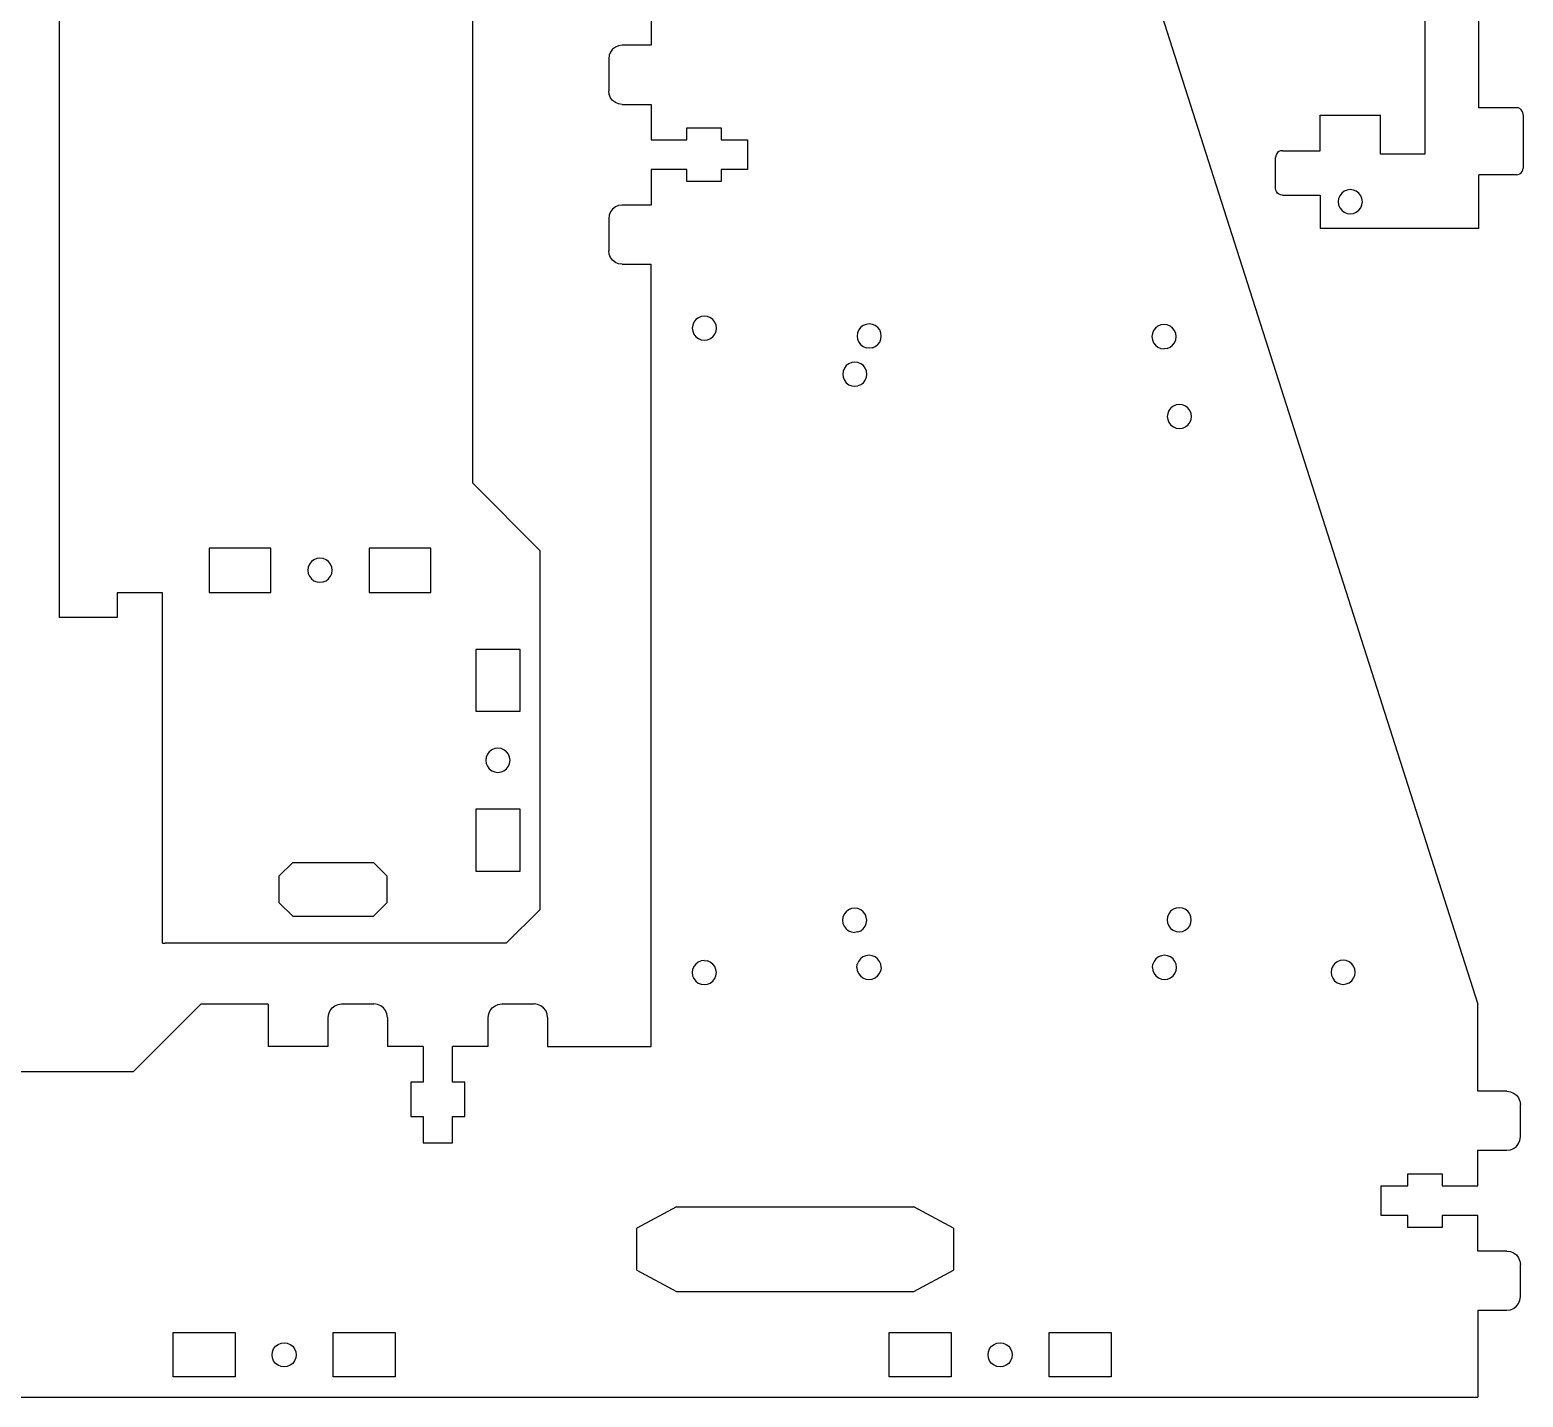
# Model space of a CAD drawing. Extents: x -2059 to 144, y -21 to 1016.
# Drawn here: x -80 to 142, y -21.2 to 182 of the extents above; entities that cross this region are included whole.
import ezdxf

# ---------------------------------------------------------------- set-up
doc = ezdxf.new("R2010")
doc.units = 0
doc.layers.get('0').update_dxf_attribs({"linetype": 'CONTINUOUS'})

msp = doc.modelspace()

# ---------------------------------------------------------------- linework, layer by layer
at = {"color": 2}
for points in [[(-14.129119, 114.646454), (-14.129119, 388.597729)], [(-75.628634, 370.633712), (-75.628634, 94.695658)], [(-4.129196, 104.666436), (-14.129119, 114.646454)], [(-4.129196, 104.666436), (-4.129196, 51.273374)], [(-66.978697, 98.379031), (-66.978697, 94.695658)], [(-60.228752, 98.379031), (-66.978697, 98.379031)], [(-60.228752, 46.292602), (-60.228752, 98.379031)], [(-66.978697, 94.695658), (-75.628634, 94.695658)], [(-4.129196, 51.273374), (-9.129147, 46.283362)], [(-60.228752, 46.292602), (-59.828758, 46.283395)], [(-9.129147, 46.283362), (-59.828758, 46.283362)]]:
    msp.add_lwpolyline(points, dxfattribs=at)
at = {"color": 5}
for points in [[(37.900065, 342.005545), (135.291025, 37.216036)], [(12.391964, 291.773524), (12.391964, 179.73059)], [(135.449945, 170.455332), (135.449945, 189.417349)], [(127.449992, 187.022163), (127.449992, 163.569124)], [(6.160164, 178.251167), (6.092022, 177.734569), (6.092022, 172.944173)], [(6.359966, 178.732568), (6.160164, 178.251167)], [(6.677801, 179.145966), (6.359966, 178.732568)], [(7.092007, 179.463156), (6.677801, 179.145966)], [(7.574367, 179.66256), (7.092007, 179.463156)], [(8.092002, 179.73059), (7.574367, 179.66256)], [(12.391964, 179.73059), (8.092002, 179.73059)], [(6.160164, 172.427575), (6.092022, 172.944173)], [(6.359966, 171.946177), (6.160164, 172.427575)], [(6.677801, 171.532776), (6.359966, 171.946177)], [(7.092007, 171.215586), (6.677801, 171.532776)], [(7.574367, 171.016182), (7.092007, 171.215586)], [(8.092002, 170.948154), (7.574367, 171.016182)], [(8.092002, 170.948154), (12.391964, 170.948154)], [(12.391964, 170.948154), (12.391964, 165.658766)], [(111.850099, 164.068132), (111.850099, 169.340088)], [(111.850099, 169.340088), (120.850042, 169.340088)], [(120.850042, 163.569124), (120.850042, 169.340088)], [(141.049908, 170.455332), (135.449945, 170.455332)], [(141.308698, 170.421321), (141.049908, 170.455332)], [(141.549888, 170.321629), (141.30872, 170.421321)], [(141.757002, 170.16302), (141.549888, 170.321629)], [(141.915924, 169.956323), (141.757002, 170.16302)], [(142.015811, 169.715633), (141.915924, 169.956323)], [(142.049867, 169.457335), (142.015811, 169.715633)], [(142.049867, 169.457335), (142.049867, 161.47331)], [(17.691915, 165.658766), (17.691915, 167.455178)], [(17.691915, 167.455178), (22.791893, 167.455178)], [(22.791893, 167.455178), (22.791893, 165.658766)], [(12.391964, 165.658766), (17.691915, 165.658766)], [(22.791893, 165.658766), (26.741863, 165.658766)], [(26.741863, 165.658766), (26.741863, 161.267561)], [(105.284233, 163.328433), (105.250178, 163.070112)], [(105.250178, 158.479322), (105.250178, 163.070112)], [(105.38412, 163.569124), (105.284233, 163.328433)], [(105.543045, 163.775823), (105.38412, 163.569124)], [(105.750157, 163.934429), (105.543045, 163.775823)], [(105.991324, 164.034121), (105.750157, 163.934429)], [(106.250164, 164.068132), (105.991324, 164.034121)], [(106.250164, 164.068132), (111.850099, 164.068132)], [(127.449992, 163.569124), (120.850042, 163.569124)], [(12.391964, 161.267561), (12.391964, 155.978152)], [(17.691915, 161.267561), (12.391964, 161.267561)], [(17.691915, 159.471152), (17.691915, 161.267561)], [(26.741863, 161.267561), (22.791893, 161.267561)], [(22.791893, 161.267561), (22.791893, 159.471152)], [(141.049908, 160.475316), (135.449945, 160.475316)], [(135.449945, 152.491314), (135.449945, 160.475316)], [(141.049908, 160.475316), (141.308698, 160.50933)], [(141.30872, 160.50933), (141.549888, 160.609019)], [(141.549888, 160.609019), (141.757002, 160.767628)], [(141.757002, 160.767628), (141.915899, 160.974302), (142.015811, 161.215012)], [(142.015811, 161.215012), (142.049867, 161.47331)], [(22.791893, 159.471152), (17.691915, 159.471152)], [(105.284233, 158.221027), (105.250178, 158.479322)], [(105.38412, 157.980311), (105.284233, 158.221027)], [(105.543045, 157.773611), (105.38412, 157.980311)], [(105.750157, 157.615005), (105.543045, 157.773611)], [(7.092007, 155.710743), (6.677801, 155.393527)], [(7.574367, 155.910148), (7.092007, 155.710743)], [(8.092002, 155.978152), (7.574367, 155.910148)], [(12.391964, 155.978152), (8.092002, 155.978152)], [(105.991324, 157.515313), (105.750157, 157.615005)], [(106.250164, 157.481328), (105.991324, 157.515313)], [(106.250164, 157.481328), (111.850099, 157.481328)], [(111.850099, 157.481328), (111.850099, 152.491314)], [(6.160164, 154.498751), (6.092022, 153.982133), (6.092022, 149.19176)], [(6.359966, 154.980156), (6.160164, 154.498751)], [(6.677801, 155.393527), (6.359966, 154.980156)], [(135.449922, 152.491314), (111.850099, 152.491314)], [(6.160164, 148.675139), (6.092022, 149.19176)], [(6.359966, 148.193738), (6.160164, 148.675139)], [(6.677801, 147.780363), (6.359966, 148.193738)], [(7.092007, 147.463173), (6.677801, 147.780363)], [(7.574367, 147.263769), (7.092007, 147.463173)], [(8.092002, 147.195742), (7.574367, 147.263769)], [(8.092002, 147.195742), (12.391964, 147.195742)], [(12.391964, 30.928622), (12.391964, 147.195742)], [(-64.550703, 27.236021), (-54.550776, 37.216036)], [(-44.550853, 37.216036), (-54.550776, 37.216036)], [(-44.550853, 37.216036), (-44.550853, 30.928622)], [(-35.607651, 35.269931), (-35.5395, 35.786546)], [(-35.5395, 35.786546), (-35.339706, 36.267924)], [(-35.339706, 36.267924), (-35.021872, 36.681322)], [(-35.021872, 36.681322), (-34.607655, 36.998512)], [(-34.607655, 36.998512), (-34.125305, 37.197919)], [(-34.125305, 37.197919), (-33.607668, 37.265923), (-28.807708, 37.265923)], [(-28.290071, 37.197919), (-28.807708, 37.265923)], [(-27.807709, 36.998512), (-28.290071, 37.197919)], [(-27.393504, 36.681322), (-27.807709, 36.998512)], [(-27.07567, 36.267924), (-27.393504, 36.681322)], [(-26.87587, 35.786546), (-27.07567, 36.267924)], [(-26.807725, 35.269931), (-26.87587, 35.786546)], [(-11.807839, 35.269931), (-11.739694, 35.786546)], [(-11.739694, 35.786546), (-11.539894, 36.267924)], [(-11.539894, 36.267924), (-11.222059, 36.681322)], [(-11.222059, 36.681322), (-10.807851, 36.998512)], [(-10.807851, 36.998512), (-10.325493, 37.197919)], [(-10.325493, 37.197919), (-9.807855, 37.265923), (-5.007897, 37.265923)], [(-4.490259, 37.197919), (-5.007897, 37.265923)], [(-4.007909, 36.998512), (-4.490259, 37.197919)], [(-3.593694, 36.681322), (-4.007909, 36.998512)], [(-3.275858, 36.267924), (-3.593694, 36.681322)], [(-3.076056, 35.786546), (-3.275858, 36.267924)], [(-3.007914, 35.269931), (-3.076056, 35.786546)], [(135.291025, 24.291923), (135.291025, 37.216036)], [(-35.607651, 30.928622), (-35.607651, 35.269931)], [(-26.807725, 35.269931), (-26.807725, 30.928622)], [(-11.807839, 30.928622), (-11.807839, 35.269931)], [(-3.007914, 35.269931), (-3.007914, 30.928622)], [(-35.607651, 30.928622), (-44.550853, 30.928622)], [(-21.507767, 30.928622), (-26.807725, 30.928622)], [(-21.507767, 30.928622), (-21.507767, 25.639224)], [(-11.807839, 30.928622), (-17.107797, 30.928622)], [(-17.107797, 25.639224), (-17.107797, 30.928622)], [(-3.007914, 30.928622), (12.391964, 30.928622)], [(-174.606568, 27.236021), (-64.550703, 27.236021)], [(-23.307747, 25.639224), (-23.307747, 20.549424)], [(-21.507767, 25.639224), (-23.307747, 25.639224)], [(-15.307816, 25.639224), (-17.107797, 25.639224)], [(-15.307816, 20.549424), (-15.307816, 25.639224)], [(139.640984, 24.291923), (135.291025, 24.291923)], [(139.640984, 24.291923), (140.158633, 24.223905)], [(140.158633, 24.223905), (140.640968, 24.024512)], [(140.640968, 24.024512), (141.055194, 23.707311)], [(141.055194, 23.707311), (141.373014, 23.293919)], [(141.373014, 23.293919), (141.572793, 22.81252)], [(141.572793, 22.81252), (141.640958, 22.29592)], [(141.572793, 16.988911), (141.640958, 17.505523), (141.640958, 22.29592)], [(-23.307747, 20.549424), (-21.507767, 20.549424)], [(-21.507767, 20.549424), (-21.507767, 16.607316)], [(-17.107797, 20.549424), (-15.307816, 20.549424)], [(-17.107797, 16.607316), (-17.107797, 20.549424)], [(-21.507767, 16.607316), (-17.107797, 16.607316)], [(139.640984, 15.509543), (140.158633, 15.577541)], [(140.158633, 15.577541), (140.640968, 15.776931)], [(140.640968, 15.776931), (141.055194, 16.094135)], [(141.055194, 16.094135), (141.373014, 16.507536)], [(141.373014, 16.507536), (141.572793, 16.988911)], [(135.291025, 15.509543), (139.640984, 15.509543)], [(135.291025, 10.220128), (135.291025, 15.509543)], [(124.891078, 10.220128), (124.891078, 12.016534)], [(124.891078, 12.016534), (129.99106, 12.016534)], [(129.99106, 12.016534), (129.99106, 10.220128)], [(120.941134, 5.828923), (120.941134, 10.220128)], [(120.941134, 10.220128), (124.891078, 10.220128)], [(129.99106, 10.220128), (135.291025, 10.220128)], [(124.891078, 5.828923), (120.941134, 5.828923)], [(124.891078, 4.032531), (124.891078, 5.828923)], [(129.99106, 5.828923), (129.99106, 4.032531)], [(135.291025, 5.828923), (129.99106, 5.828923)], [(135.291025, 0.539511), (135.291025, 5.828923)], [(129.99106, 4.032531), (124.891078, 4.032531)], [(139.640984, 0.539511), (135.291025, 0.539511)], [(139.640984, 0.539511), (140.158633, 0.471522)], [(140.158633, 0.471522), (140.640968, 0.272114)], [(140.640968, 0.272114), (141.055194, -0.045061)], [(141.055194, -0.045061), (141.373014, -0.458491)], [(141.373014, -0.458491), (141.572793, -0.939881)], [(141.572793, -0.939881), (141.640958, -1.456464)], [(141.572793, -6.763502), (141.640958, -6.24689), (141.640958, -1.456464)], [(135.291025, -8.242864), (135.291025, -21.166991)], [(135.291025, -8.242864), (139.640984, -8.242864)], [(139.640984, -8.242864), (140.158633, -8.174875)], [(140.158633, -8.174875), (140.640968, -7.975467)], [(140.640968, -7.975467), (141.055194, -7.658292)], [(141.055194, -7.658292), (141.373014, -7.244891)], [(141.373014, -7.244891), (141.572793, -6.763502)], [(-194.606415, -21.166991), (135.291025, -21.166991)]]:
    msp.add_lwpolyline(points, dxfattribs=at)
at = {"color": 7}
for points in [[(115.07728, 157.753573), (114.791233, 157.381506)], [(115.450087, 158.039024), (115.07728, 157.753573)], [(115.884209, 158.218492), (115.450087, 158.039024)], [(116.350082, 158.279715), (115.884209, 158.218492)], [(116.815932, 158.218492), (116.350082, 158.279715)], [(117.25008, 158.039024), (116.815932, 158.218492)], [(117.622862, 157.753573), (117.25008, 158.039024)], [(117.908905, 157.381506), (117.622862, 157.753573)], [(114.611435, 156.94825), (114.550088, 156.483305)], [(114.550088, 156.483305), (114.611435, 156.018361), (114.791233, 155.585096)], [(114.791233, 157.381506), (114.611435, 156.94825)], [(114.791233, 155.585096), (115.07728, 155.21306), (115.450087, 154.927581)], [(117.622862, 155.21306), (117.908905, 155.585096)], [(118.088735, 156.94825), (117.908905, 157.381506)], [(117.908905, 155.585096), (118.088735, 156.018361)], [(118.150053, 156.483305), (118.088735, 156.94825)], [(118.088735, 156.018361), (118.150053, 156.483305)], [(115.450087, 154.927581), (115.884209, 154.748116)], [(115.884209, 154.748116), (116.350082, 154.686919)], [(116.350082, 154.686919), (116.815932, 154.748116)], [(116.815932, 154.748116), (117.25008, 154.927581)], [(117.25008, 154.927581), (117.622862, 155.21306)], [(18.586064, 138.158206), (18.524796, 137.693235)], [(18.524796, 137.693235), (18.586192, 137.228317)], [(18.765835, 138.591463), (18.586064, 138.158206)], [(19.051834, 138.963553), (18.765835, 138.591463)], [(19.424561, 139.249107), (19.051834, 138.963553)], [(19.858661, 139.428627), (19.424561, 139.249107)], [(20.324534, 139.489899), (19.858661, 139.428627)], [(20.790407, 139.428755), (20.324534, 139.489899)], [(21.224554, 139.249367), (20.790407, 139.428755)], [(21.597386, 138.963936), (21.224554, 139.249367)], [(21.88351, 138.591925), (21.597386, 138.963936)], [(22.063362, 138.158692), (21.88351, 138.591925)], [(22.124783, 137.693747), (22.063362, 138.158692)], [(22.063515, 137.228802), (22.124783, 137.693747)], [(43.555187, 137.793179), (43.269192, 137.421092)], [(43.927943, 138.07871), (43.555187, 137.793179)], [(44.361914, 138.258226), (43.92784, 138.07871)], [(44.827887, 138.319524), (44.362043, 138.258226)], [(45.293657, 138.258381), (44.827787, 138.319524)], [(45.727807, 138.078993), (45.293657, 138.258381)], [(46.100639, 137.793538), (45.727807, 138.078993)], [(46.386763, 137.421554), (46.100639, 137.793538)], [(87.388933, 137.701142), (87.102938, 137.329052)], [(87.761686, 137.986673), (87.388933, 137.701142)], [(88.195784, 138.166216), (87.761686, 137.986673)], [(88.661633, 138.22749), (88.195784, 138.166216)], [(89.127532, 138.166344), (88.661633, 138.22749)], [(89.561682, 137.986956), (89.127532, 138.166344)], [(89.934515, 137.701501), (89.561682, 137.986956)], [(90.220612, 137.329514), (89.934515, 137.701501)], [(18.586192, 137.228317), (18.766094, 136.795083)], [(18.766094, 136.795083), (19.052193, 136.423067), (19.425022, 136.137641)], [(19.425022, 136.137641), (19.859173, 135.958253)], [(19.859173, 135.958253), (20.325045, 135.897107)], [(20.325045, 135.897107), (20.790918, 135.958379)], [(20.790918, 135.958379), (21.225016, 136.137898)], [(21.225016, 136.137898), (21.597745, 136.423429)], [(21.597745, 136.423429), (21.883769, 136.795516)], [(21.883769, 136.795516), (22.063515, 137.228802)], [(43.089343, 136.987806), (43.028049, 136.522861)], [(43.028178, 136.522861), (43.089546, 136.057916)], [(43.269192, 137.421092), (43.089443, 136.987806)], [(43.089443, 136.057916), (43.269321, 135.624709)], [(43.269446, 135.624709), (43.555547, 135.252695)], [(46.101023, 135.253055), (46.387021, 135.625145)], [(46.566617, 136.988317), (46.386763, 137.421554)], [(46.387021, 135.625145), (46.56677, 136.058428)], [(46.628038, 136.523372), (46.566617, 136.988317)], [(46.56677, 136.058428), (46.628038, 136.523372)], [(86.92319, 136.895769), (86.861921, 136.430824)], [(86.861921, 136.430824), (86.923342, 135.965879), (87.103193, 135.532672)], [(87.102938, 137.329052), (86.92319, 136.895769)], [(87.103193, 135.532672), (87.389317, 135.160659)], [(89.934872, 135.161018), (90.220867, 135.533105)], [(90.400487, 136.896281), (90.220612, 137.329514)], [(90.220867, 135.533105), (90.400616, 135.966391)], [(90.461881, 136.431336), (90.400487, 136.896281)], [(90.400616, 135.966391), (90.461881, 136.431336)], [(43.555444, 135.252695), (43.928277, 134.96727)], [(43.928406, 134.96727), (44.36253, 134.787853)], [(45.294172, 134.787981), (44.828323, 134.726706), (44.362427, 134.787853)], [(45.294172, 134.787981), (45.728243, 134.967524)], [(45.728372, 134.967524), (46.101125, 135.253055)], [(87.389317, 135.160659), (87.762149, 134.87523)], [(87.762149, 134.87523), (88.1963, 134.695813)], [(88.1963, 134.695813), (88.662172, 134.63467)], [(89.128045, 134.695968), (88.662172, 134.63467)], [(89.128045, 134.695968), (89.562119, 134.875487)], [(89.562119, 134.875487), (89.934872, 135.161018)], [(40.948088, 131.316784), (40.88682, 130.851839)], [(41.12786, 131.750198), (40.948088, 131.316912)], [(41.413829, 132.122159), (41.12786, 131.750069)], [(41.63828, 132.294178), (41.564626, 132.263723), (41.413829, 132.122288)], [(41.786611, 132.407819), (41.63828, 132.294178)], [(42.220709, 132.587207), (41.786611, 132.407716)], [(42.686581, 132.648631), (42.220709, 132.587332)], [(43.152431, 132.587361), (42.686581, 132.648505)], [(43.586604, 132.408073), (43.152431, 132.587464)], [(43.95941, 132.122647), (43.586604, 132.408073)], [(44.245537, 131.750634), (43.95941, 132.122647)], [(44.486806, 130.85235), (44.425409, 131.317295), (44.245537, 131.750531)], [(40.88682, 130.851967), (40.94824, 130.387022)], [(40.94824, 130.386894), (41.128118, 129.953687)], [(41.128118, 129.953687), (41.414215, 129.581673)], [(41.414215, 129.581802), (41.787048, 129.29635)], [(41.787048, 129.29635), (42.221195, 129.116959)], [(42.221195, 129.11683), (42.687068, 129.055687)], [(42.687068, 129.055687), (43.15294, 129.116959)], [(43.587041, 129.296502), (43.15294, 129.116959)], [(43.587041, 129.296502), (43.737809, 129.437937)], [(43.737809, 129.438066), (43.959768, 129.582135)], [(43.959768, 129.582032), (44.245792, 129.954122)], [(44.245792, 129.954225), (44.425514, 130.387537)], [(44.425514, 130.387537), (44.486806, 130.852482)], [(89.210904, 125.028712), (89.149662, 124.563767)], [(89.149662, 124.563767), (89.211033, 124.098822)], [(89.390679, 125.461998), (89.210904, 125.028712)], [(89.676674, 125.834085), (89.390679, 125.461998)], [(89.786667, 125.935235), (89.676674, 125.834085)], [(89.834574, 125.955044), (89.786667, 125.93508)], [(90.049404, 126.119616), (89.834574, 125.955044)], [(90.483502, 126.299135), (90.049404, 126.119616)], [(90.949374, 126.360407), (90.483502, 126.299135)], [(91.415273, 126.299261), (90.949374, 126.360407)], [(91.849397, 126.119873), (91.415273, 126.299261)], [(92.222256, 125.834444), (91.849397, 126.119873)], [(92.508327, 125.46243), (92.222256, 125.834444)], [(92.749622, 124.564278), (92.688202, 125.0292), (92.508327, 125.46243)], [(92.68836, 124.099307), (92.749622, 124.564278)], [(89.211033, 124.098822), (89.390934, 123.665589)], [(89.390934, 123.665589), (89.677035, 123.293575)], [(89.677035, 123.293575), (90.049867, 123.008146)], [(90.049867, 123.008146), (90.484014, 122.828759)], [(90.484014, 122.828759), (90.949887, 122.767615)], [(90.949887, 122.767615), (91.415733, 122.828887)], [(91.415733, 122.828887), (91.84986, 123.008407)], [(91.84986, 123.008407), (91.959823, 123.109581)], [(91.959823, 123.109581), (92.22259, 123.293961)], [(92.22259, 123.293961), (92.508585, 123.666051)], [(92.508585, 123.666051), (92.68836, 124.099307)], [(-44.128884, 105.015645), (-53.328813, 105.015645)], [(-53.328813, 105.015645), (-53.328813, 98.428862)], [(-44.128884, 98.428862), (-44.128884, 105.015645)], [(-29.528999, 105.015645), (-29.528999, 98.428862)], [(-20.32907, 105.015645), (-29.528999, 105.015645)], [(-20.32907, 98.428862), (-20.32907, 105.015645)], [(-38.569259, 102.18766), (-38.630653, 101.722253), (-38.569259, 101.256873), (-38.389265, 100.823204), (-38.102944, 100.450807), (-37.729799, 100.165049), (-37.295253, 99.985404), (-36.828941, 99.924155), (-36.362626, 99.985404), (-35.928083, 100.165049), (-35.554938, 100.450807), (-35.268609, 100.823204), (-35.088623, 101.256873), (-35.027226, 101.722253), (-35.088623, 102.18766), (-35.268609, 102.621329), (-35.554938, 102.993726)], [(-38.389265, 102.621329), (-38.569259, 102.18766)], [(-38.102944, 102.993726), (-38.389265, 102.621329)], [(-37.729799, 103.279488), (-38.102944, 102.993726)], [(-37.295253, 103.459133), (-37.729799, 103.279488)], [(-36.828941, 103.520378), (-37.295253, 103.459133)], [(-35.928083, 103.279488), (-36.362626, 103.459133), (-36.828941, 103.520378)], [(-35.554938, 102.993726), (-35.928083, 103.279488)], [(-53.328813, 98.428862), (-44.128884, 98.428862)], [(-29.528999, 98.428862), (-20.32907, 98.428862)], [(-13.679108, 89.94585), (-13.679108, 80.764249), (-7.079158, 80.764249), (-7.079158, 89.94585), (-13.679108, 89.94585)], [(-12.119452, 73.944222), (-12.180847, 73.478845)], [(-12.180847, 73.478845), (-12.119452, 73.013464)], [(-11.939468, 74.377891), (-12.119452, 73.944222)], [(-11.653136, 74.750314), (-11.939468, 74.377891)], [(-11.279989, 75.036076), (-11.653136, 74.750314)], [(-10.845457, 75.215694), (-11.279989, 75.036076)], [(-10.379133, 75.276967), (-10.845457, 75.215694)], [(-9.912819, 75.215694), (-10.379133, 75.276967)], [(-9.478285, 75.036076), (-9.912819, 75.215694)], [(-9.105128, 74.750314), (-9.478285, 75.036076)], [(-8.818808, 74.377891), (-9.105128, 74.750314)], [(-8.638814, 73.944222), (-8.818808, 74.377891)], [(-8.577419, 73.478845), (-8.638814, 73.944222)], [(-8.638814, 73.013464), (-8.577419, 73.478845)], [(-12.119452, 73.013464), (-11.939468, 72.579795), (-11.653136, 72.207372)], [(-11.653136, 72.207372), (-11.279989, 71.921613)], [(-11.279989, 71.921613), (-10.845457, 71.741992)], [(-10.845457, 71.741992), (-10.379133, 71.68072)], [(-10.379133, 71.68072), (-9.912819, 71.741992)], [(-9.912819, 71.741992), (-9.478285, 71.921613)], [(-9.478285, 71.921613), (-9.105128, 72.207372)], [(-9.105128, 72.207372), (-8.818808, 72.579795)], [(-8.818808, 72.579795), (-8.638814, 73.013464)], [(-7.079158, 66.193438), (-13.679108, 66.193438), (-13.679108, 57.011807), (-7.079158, 57.011807), (-7.079158, 66.193438)], [(-40.876884, 58.296129), (-42.876867, 56.300134)], [(-40.876884, 58.296129), (-28.881008, 58.296129)], [(-26.881025, 56.300134), (-28.881008, 58.296129)], [(-42.876867, 52.308124), (-42.876867, 56.300134)], [(-26.881025, 56.300134), (-26.881025, 52.308124)], [(-42.876867, 52.308124), (-40.876884, 50.312129), (-28.881008, 50.312129), (-26.881025, 52.308124)], [(41.756632, 51.253539), (41.383879, 50.968008)], [(41.936354, 51.343398), (41.756632, 51.253539)], [(41.991413, 51.350641), (41.936354, 51.34348)], [(42.190706, 51.433055), (41.991413, 51.350641)], [(42.656578, 51.494327), (42.190706, 51.433055)], [(43.122474, 51.43321), (42.656578, 51.494327)], [(43.556598, 51.253793), (43.122474, 51.43321)], [(43.929431, 50.968367), (43.556598, 51.253793)], [(89.831622, 51.209591), (89.643719, 51.039364)], [(89.906225, 51.240432), (89.831622, 51.209591)], [(90.016475, 51.324895), (89.906225, 51.240432)], [(90.450547, 51.504414), (90.016475, 51.324895)], [(90.916445, 51.565684), (90.450547, 51.504414)], [(91.382292, 51.50454), (90.916445, 51.565684)], [(91.816442, 51.325149), (91.382292, 51.50454)], [(92.189274, 51.039724), (91.816442, 51.325149)], [(40.918132, 50.162632), (40.856867, 49.697664)], [(40.856867, 49.697664), (40.918261, 49.232742)], [(41.097854, 50.595918), (40.918132, 50.162632)], [(40.918261, 49.232742), (41.098138, 48.799509)], [(41.383879, 50.968008), (41.097854, 50.595918)], [(44.215555, 50.596354), (43.929431, 50.968367)], [(44.395406, 50.16312), (44.215555, 50.596354)], [(44.215812, 48.799945), (44.395558, 49.23323)], [(44.456826, 49.698202), (44.395406, 50.16312)], [(44.395558, 49.23323), (44.456826, 49.698202)], [(89.177949, 50.233989), (89.11671, 49.76902), (89.178104, 49.304099)], [(89.357698, 50.667274), (89.177949, 50.233989)], [(89.178104, 49.304099), (89.357979, 48.870865)], [(89.643719, 51.039364), (89.357698, 50.667274)], [(89.357979, 48.870865), (89.644079, 48.498854)], [(92.475398, 50.66771), (92.189274, 51.039724)], [(92.189658, 48.499211), (92.475656, 48.871301)], [(92.71667, 49.769558), (92.655276, 50.234477), (92.475398, 50.66771)], [(92.475656, 48.871301), (92.655405, 49.304587)], [(92.655405, 49.304587), (92.71667, 49.769558)], [(41.098138, 48.799509), (41.384236, 48.427498)], [(41.384236, 48.427498), (41.757094, 48.14207)], [(41.757094, 48.14207), (42.191216, 47.962679)], [(42.191216, 47.962679), (42.657114, 47.901535)], [(43.122964, 47.962807), (42.657114, 47.901535)], [(43.122964, 47.962807), (43.302686, 48.052669)], [(43.302686, 48.052669), (43.557058, 48.142327)], [(43.557058, 48.142327), (43.929817, 48.427855)], [(43.929817, 48.427855), (44.215812, 48.799945)], [(89.644079, 48.498854), (90.016912, 48.213426)], [(90.016912, 48.213426), (90.451062, 48.034035)], [(90.451062, 48.034035), (90.916958, 47.972892)], [(90.916958, 47.972892), (91.382807, 48.034164)], [(91.382807, 48.034164), (91.816878, 48.213683)], [(91.816878, 48.213683), (92.004807, 48.38391)], [(92.004807, 48.38391), (92.189658, 48.499211)], [(44.329885, 44.429496), (43.895811, 44.24998)], [(44.795757, 44.490768), (44.329885, 44.429496)], [(45.26163, 44.429651), (44.795757, 44.490768)], [(45.695777, 44.250234), (45.26163, 44.429651)], [(88.261463, 44.429572), (87.827339, 44.250053)], [(89.193569, 44.429598), (88.727696, 44.490742), (88.261823, 44.429443)], [(89.627719, 44.250184), (89.193569, 44.429598)], [(18.562084, 42.393526), (18.500818, 41.928552)], [(18.741832, 42.826783), (18.562084, 42.393526)], [(19.027828, 43.198873), (18.741832, 42.826783)], [(19.400583, 43.484427), (19.027828, 43.198873)], [(19.834683, 43.663946), (19.400583, 43.484427)], [(20.300528, 43.725218), (19.834683, 43.663946)], [(20.300528, 43.725218), (20.766426, 43.664075)], [(21.200576, 43.484684), (20.766426, 43.664075)], [(21.573409, 43.199256), (21.200576, 43.484684)], [(21.859483, 42.827245), (21.573409, 43.199256)], [(22.039384, 42.394011), (21.859483, 42.827245)], [(22.100805, 41.929066), (22.039384, 42.394011)], [(42.99594, 42.694128), (43.057337, 42.229183)], [(42.996019, 42.694128), (43.057311, 43.159073)], [(43.237033, 43.592359), (43.057311, 43.159073)], [(43.057413, 42.229183), (43.237288, 41.79595)], [(43.523054, 43.964449), (43.237033, 43.592359)], [(43.895811, 44.24998), (43.523054, 43.964449)], [(46.06853, 43.964808), (45.695678, 44.250234)], [(46.354707, 43.592794), (46.06861, 43.964808)], [(46.534585, 43.159558), (46.354707, 43.592794)], [(46.354991, 41.796412), (46.534737, 42.229668)], [(46.596005, 42.694643), (46.534585, 43.159558)], [(46.596005, 42.694643), (46.534737, 42.229668)], [(86.927598, 42.694128), (86.988839, 43.159073)], [(86.927598, 42.694128), (86.988965, 42.229183)], [(87.168972, 43.592309), (86.989197, 43.159023)], [(86.989352, 42.229133), (87.16923, 41.7959)], [(87.454996, 43.964396), (87.168972, 43.592309)], [(87.827339, 44.250053), (87.45461, 43.964498)], [(90.000548, 43.964756), (89.627719, 44.250184)], [(90.286622, 43.592742), (90.000548, 43.964756)], [(90.466523, 43.159509), (90.286622, 43.592742)], [(90.286907, 41.796359), (90.466679, 42.229645)], [(90.466292, 42.229747), (90.52756, 42.694692)], [(90.527944, 42.69459), (90.466523, 43.159509)], [(113.554413, 42.437009), (113.493145, 41.972038)], [(113.734188, 42.870295), (113.554413, 42.437009)], [(114.02016, 43.242358), (113.734188, 42.870295)], [(114.392913, 43.527912), (114.02016, 43.242358)], [(115.292883, 43.768704), (114.827034, 43.707432), (114.392913, 43.527912)], [(115.758756, 43.70756), (115.292883, 43.768704)], [(116.192906, 43.52817), (115.758756, 43.70756)], [(116.565735, 43.242741), (116.192906, 43.52817)], [(116.851836, 42.87073), (116.565735, 43.242741)], [(117.03174, 42.437497), (116.851836, 42.87073)], [(117.093108, 41.972552), (117.03174, 42.437497)], [(18.500818, 41.928552), (18.562212, 41.463633)], [(18.562212, 41.463633), (18.742088, 41.0304)], [(18.742088, 41.0304), (19.028187, 40.658386), (19.401019, 40.372961)], [(19.401019, 40.372961), (19.83517, 40.19357)], [(19.83517, 40.19357), (20.301068, 40.132427)], [(20.301068, 40.132427), (20.766916, 40.193699)], [(20.766916, 40.193699), (21.201013, 40.373215)], [(21.201013, 40.373215), (21.573767, 40.658746)], [(21.573767, 40.658746), (21.859763, 41.030836)], [(21.859763, 41.030836), (22.039512, 41.464122)], [(22.039512, 41.464122), (22.100805, 41.929066)], [(43.237288, 41.79595), (43.523415, 41.423939)], [(43.523312, 41.423939), (43.896141, 41.13851)], [(43.896221, 41.13851), (44.330394, 40.95912)], [(44.330394, 40.95912), (44.796243, 40.897973)], [(44.796243, 40.897973), (45.26214, 40.959248)], [(45.26214, 40.959248), (45.696214, 41.138765)], [(45.696214, 41.138765), (46.068993, 41.424322)], [(46.068894, 41.424322), (46.354889, 41.796412)], [(87.168872, 41.7959), (87.454996, 41.423913)], [(87.455353, 41.423913), (87.828159, 41.138458)], [(87.828159, 41.138458), (88.262333, 40.95907)], [(88.262333, 40.95907), (88.728182, 40.897924)], [(88.727822, 40.897973), (89.193671, 40.959248)], [(89.194055, 40.959199), (89.628152, 41.138715)], [(89.628152, 41.138715), (90.000906, 41.424269)], [(90.000548, 41.424398), (90.28652, 41.796461)], [(113.493145, 41.972038), (113.554565, 41.507119)], [(113.554565, 41.507119), (113.734443, 41.073886)], [(113.734443, 41.073886), (114.020543, 40.701872)], [(114.020543, 40.701872), (114.393376, 40.416446), (114.827497, 40.237056)], [(114.827497, 40.237056), (115.293396, 40.175909)], [(115.293396, 40.175909), (115.759268, 40.237181)], [(115.759268, 40.237181), (116.193369, 40.416701)], [(116.193369, 40.416701), (116.566098, 40.702231)], [(116.566098, 40.702231), (116.852094, 41.074345)], [(116.852094, 41.074345), (117.031839, 41.507607)], [(117.031839, 41.507607), (117.093108, 41.972552)], [(16.152088, 7.103055), (10.266794, 3.965682)], [(16.152088, 7.103055), (51.452228, 7.103055)], [(57.337572, 3.965682), (51.452228, 7.103055)], [(10.266794, -2.309046), (10.266794, 3.965682)], [(57.337572, 3.965682), (57.337572, -2.309046)], [(10.266794, -2.309046), (16.152088, -5.446395)], [(51.452228, -5.446395), (57.337572, -2.309046)], [(16.152088, -5.446395), (51.452228, -5.446395)], [(-58.657478, -18.173015), (-58.657478, -11.586198)], [(-58.657478, -11.586198), (-49.457549, -11.586198)], [(-49.457549, -11.586198), (-49.457549, -18.173015)], [(-43.058464, -13.322375), (-42.623921, -13.142727)], [(-42.623921, -13.142727), (-42.157606, -13.08149)], [(-42.157606, -13.08149), (-41.691283, -13.142727)], [(-41.691283, -13.142727), (-41.256751, -13.322375)], [(-34.857664, -18.173015), (-34.857664, -11.586198)], [(-25.657736, -11.586198), (-25.657736, -18.173015), (-34.857664, -18.173015)], [(-34.857664, -11.586198), (-25.657736, -11.586198)], [(47.791718, -11.586198), (56.991641, -11.586198)], [(47.791718, -18.173015), (47.791718, -11.586198)], [(56.991641, -11.586198), (56.991641, -18.173015)], [(63.390711, -13.322375), (63.825248, -13.142727)], [(63.825248, -13.142727), (64.291554, -13.08149)], [(64.291554, -13.08149), (64.757889, -13.142727)], [(64.757889, -13.142727), (65.192423, -13.322375)], [(71.591497, -11.586198), (80.791417, -11.586198)], [(71.591497, -18.173015), (71.591497, -11.586198)], [(80.791417, -11.586198), (80.791417, -18.173015)], [(-43.95931, -14.879577), (-43.897924, -14.414205)], [(-43.897924, -15.344978), (-43.95931, -14.879577)], [(-43.897924, -14.414205), (-43.717933, -13.980548)], [(-43.717933, -15.778664), (-43.897924, -15.344978)], [(-43.717933, -13.980548), (-43.431612, -13.608157)], [(-43.431612, -13.608157), (-43.058464, -13.322375)], [(-41.256751, -13.322375), (-40.883603, -13.608157), (-40.597271, -13.980548)], [(-40.597271, -13.980548), (-40.417288, -14.414205)], [(-40.417288, -15.344978), (-40.597271, -15.778664)], [(-40.417288, -14.414205), (-40.355891, -14.879577)], [(-40.355891, -14.879577), (-40.417288, -15.344978)], [(62.489842, -14.879577), (62.551262, -14.414205)], [(62.551262, -15.344978), (62.489842, -14.879577)], [(62.551262, -14.414205), (62.731219, -13.980548), (63.017574, -13.608157)], [(63.017574, -16.151055), (62.731219, -15.778664), (62.551262, -15.344978)], [(63.017574, -13.608157), (63.390711, -13.322375)], [(65.192423, -13.322375), (65.565563, -13.608157), (65.851919, -13.980548), (66.031872, -14.414205)], [(66.031872, -15.344978), (65.851919, -15.778664), (65.565563, -16.151055)], [(66.031872, -14.414205), (66.093293, -14.879577), (66.031872, -15.344978)], [(-43.431612, -16.151055), (-43.717933, -15.778664)], [(-43.058464, -16.436808), (-43.431612, -16.151055)], [(-42.623921, -16.616485), (-43.058464, -16.436808)], [(-42.157606, -16.677693), (-42.623921, -16.616485)], [(-41.691283, -16.616485), (-42.157606, -16.677693)], [(-41.256751, -16.436808), (-41.691283, -16.616485)], [(-40.883603, -16.151055), (-41.256751, -16.436808)], [(-40.597271, -15.778664), (-40.883603, -16.151055)], [(63.825248, -16.616485), (63.390711, -16.436808), (63.017574, -16.151055)], [(64.291554, -16.677693), (63.825248, -16.616485)], [(64.757889, -16.616485), (64.291554, -16.677693)], [(65.192423, -16.436808), (64.757889, -16.616485)], [(65.565563, -16.151055), (65.192423, -16.436808)], [(-49.457549, -18.173015), (-58.657478, -18.173015)], [(56.991641, -18.173015), (47.791718, -18.173015)], [(80.791417, -18.173015), (71.591497, -18.173015)]]:
    msp.add_lwpolyline(points, dxfattribs=at)

doc.saveas('drawing.dxf')
